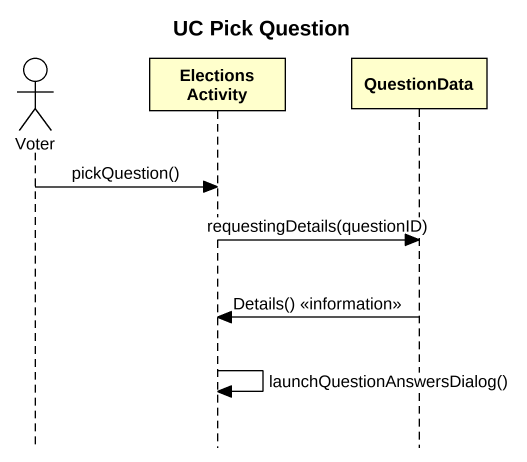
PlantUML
@startuml
title UC Pick Question
hide footbox
actor Voter
participant "Elections Activity" as Elections_Activity
participant QuestionData

Voter -> Elections_Activity : pickQuestion()
Elections_Activity -> QuestionData : requestingDetails(questionID)
QuestionData -> Elections_Activity : Details() <<information>>
Elections_Activity -> Elections_Activity : launchQuestionAnswersDialog()
@enduml
